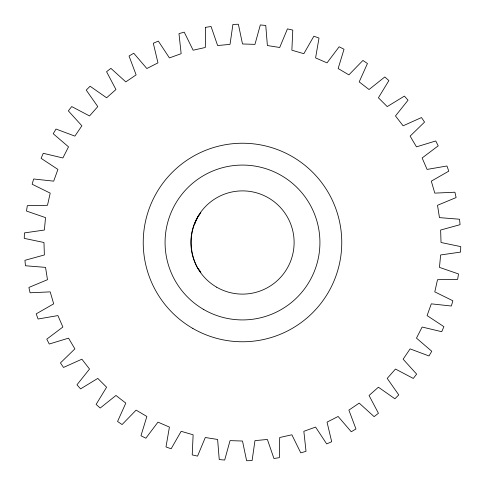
<?xml version="1.0" encoding="UTF-8"?>
<svg xmlns="http://www.w3.org/2000/svg" width="485" height="485" viewBox="0 0 485 485"><rect width="100%" height="100%" fill="white"/><g stroke="black" fill="none" stroke-linecap="round" stroke-linejoin="round"><path stroke-width="0.73" d="M194.794 223.937L195.831 221.445M196.189 220.578L197.801 216.704L200.845 212.721M199.559 214.4C188.683 230.126 188.653 251.721 197.801 268.296L200.845 272.279M197.801 268.296L200.069 271.267M205.652 27.342L205.3 47.488L193.127 50.21L184.233 32.131L178.977 33.659L181.154 53.689L169.417 57.915L158.322 41.092L153.302 43.268L157.971 62.868L146.858 68.531L133.745 53.235L129.034 56.017L136.121 74.878L125.809 81.886L110.883 68.355L106.561 71.707L115.951 89.531L106.597 97.782L90.095 86.227L86.227 90.095L97.782 106.597L89.531 115.951L71.707 106.561L68.355 110.883L81.886 125.809L74.878 136.121L56.017 129.034L53.235 133.745L68.531 146.858L62.868 157.971L43.268 153.302L41.092 158.322L57.915 169.417L53.689 181.154L33.659 178.977L32.131 184.233L50.21 193.127L47.488 205.3L27.342 205.652L26.487 211.054L45.541 217.619L44.365 230.035L24.42 232.909L24.25 238.377L43.971 242.5L44.365 254.964L24.941 260.318L25.456 265.762L45.541 267.38L47.488 279.7L28.888 287.447L30.082 292.782L50.21 291.873L53.689 303.846L36.205 313.862L38.06 319.009L57.915 315.583L62.868 327.029L46.778 339.154L49.258 344.029L68.531 338.142L74.878 348.879L60.437 362.925L63.511 367.448L81.886 359.191L89.531 369.049L76.963 384.793L80.583 388.897L97.782 378.403L106.597 387.218L96.103 404.417L100.207 408.037L115.951 395.469L125.809 403.114L117.552 421.489L122.075 424.563L136.121 410.122L146.858 416.469L140.971 435.742L145.846 438.222L157.971 422.132L169.417 427.085L165.991 446.94L171.138 448.795L181.154 431.31L193.127 434.79L192.218 454.918L197.553 456.112L205.3 437.512L217.619 439.458L219.238 459.544L224.682 460.059L230.035 440.635L242.5 441.029L246.623 460.75L252.091 460.58L254.964 440.635L267.38 439.458L273.946 458.513L279.348 457.658L279.7 437.512L291.873 434.79L300.767 452.869L306.023 451.341L303.846 431.31L315.583 427.085L326.678 443.908L331.698 441.732L327.029 422.132L338.142 416.469L351.255 431.765L355.966 428.982L348.879 410.122L359.191 403.114L374.117 416.645L378.439 413.293L369.049 395.469L378.403 387.218L394.905 398.773L398.773 394.905L387.218 378.403L395.469 369.049L413.293 378.439L416.645 374.117L403.114 359.191L410.122 348.879L428.982 355.966L431.765 351.255L416.469 338.142L422.132 327.029L441.732 331.698L443.908 326.678L427.085 315.583L431.31 303.846L451.341 306.023L452.869 300.767L434.79 291.873L437.512 279.7L457.658 279.348L458.513 273.946L439.458 267.38L440.635 254.964L460.58 252.091L460.75 246.623L441.029 242.5L440.635 230.035L460.059 224.682L459.544 219.238L439.458 217.619L437.512 205.3L456.112 197.553L454.918 192.218L434.79 193.127L431.31 181.154L448.795 171.138L446.94 165.991L427.085 169.417L422.132 157.971L438.222 145.846L435.742 140.971L416.469 146.858L410.122 136.121L424.563 122.075L421.489 117.552L403.114 125.809L395.469 115.951L408.037 100.207L404.417 96.103L387.218 106.597L378.403 97.782L388.897 80.583L384.793 76.963L369.049 89.531L359.191 81.886L367.448 63.511L362.925 60.437L348.879 74.878L338.142 68.531L344.029 49.258L339.154 46.778L327.029 62.868L315.583 57.915L319.009 38.06L313.862 36.205L303.846 53.689L291.873 50.21L292.782 30.082L287.447 28.888L279.7 47.488L267.38 45.541L265.762 25.456L260.318 24.941L254.964 44.365L242.5 43.971L238.377 24.25L232.909 24.42L230.035 44.365L217.619 45.541L211.054 26.487L205.652 27.342M192.866 328.466A99.261 99.261 0 0 0 341.761 242.5A99.261 99.261 0 0 0 192.866 156.534A99.261 99.261 0 0 0 192.866 328.466M203.785 309.551A77.424 77.424 0 0 0 319.924 242.5A77.424 77.424 0 0 0 203.785 175.449A77.424 77.424 0 0 0 203.785 309.551M216.692 287.199A51.616 51.616 0 0 0 294.116 242.5A51.616 51.616 0 0 0 216.692 197.801A51.616 51.616 0 0 0 216.692 287.199"/></g></svg>
